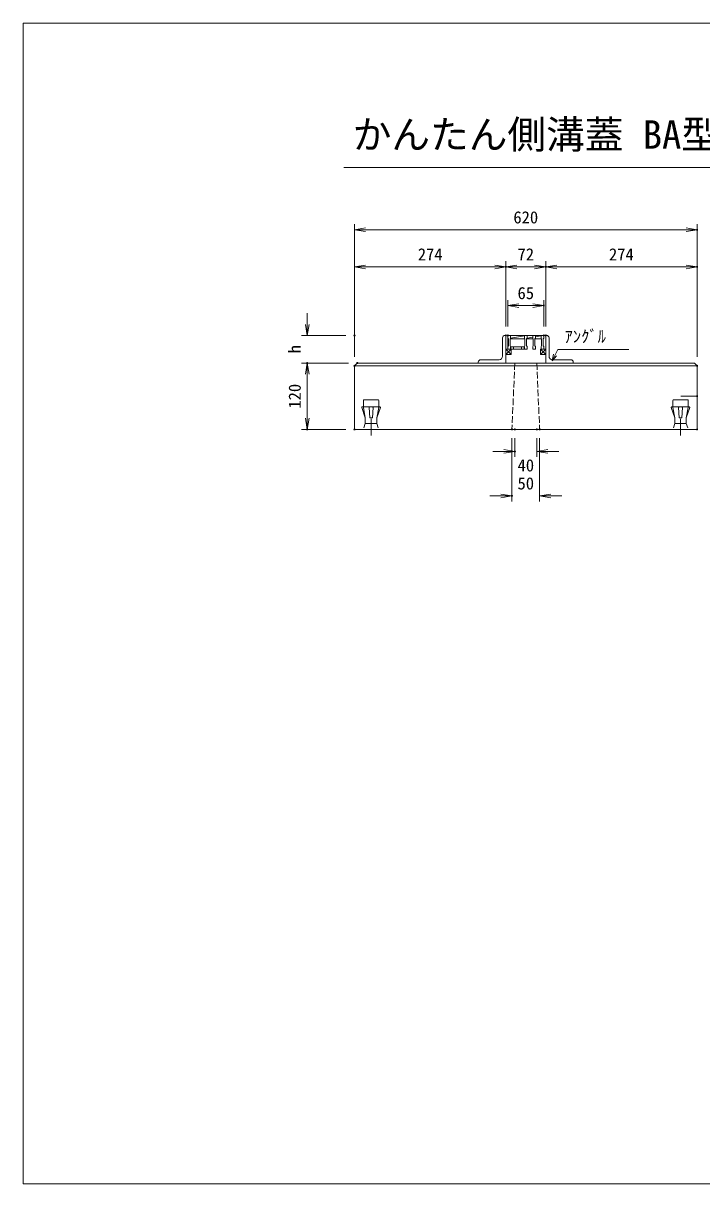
# Model space of a CAD drawing. Units: millimetres, scale not verified. Extents: x 985 to 15835, y 690 to 11190.
# Drawn here: x 985 to 7126, y 690 to 11190 of the extents above; entities that cross this region are included whole.
import ezdxf
from ezdxf.enums import TextEntityAlignment as Align

# ---------------------------------------------------------------- set-up
doc = ezdxf.new("R2010")
doc.units = ezdxf.units.MM
doc.header["$LTSCALE"] = 20
doc.header["$PDMODE"] = 32
doc.header["$PDSIZE"] = 10
doc.linetypes.add('USER1', pattern=[4, 3, -1])
doc.linetypes.add('USER4', pattern=[25.31, 12.7, -6.3, 0.01, -6.3])
for name, color, linetype, lineweight in [('D-STR-DIM（寸法）', 7, 'Continuous', 18), ('D-STR-HTXT（旗揚げ）', 7, 'Continuous', 18), ('D-STR-STR1（構造物）', 7, 'Continuous', 18), ('D-STR（構造物外形線）', 1, 'Continuous', 18), ('D-TTL(外枠）', 2, 'Continuous', 18), ('D-TTL-LINE（枠内）', 2, 'Continuous', 18), ('GR1', 4, 'Continuous', 18)]:
    doc.layers.add(name, color=color, linetype=linetype, lineweight=lineweight)
doc.layers.add('D-STR-TXT（文字）', color=7, linetype='Continuous')
doc.layers.add('D-TTL-TXT（文字）', color=7, linetype='Continuous')
doc.styles.add('ＭＳ ゴシック', font='')
doc.styles.get('ＭＳ ゴシック').set_extended_font_data('MS Gothic')

# ---------------------------------------------------------------- blocks, each defined once
blk = doc.blocks.new('-000-_OPEN')
at = {"color": 7, "linetype": 'Continuous', "lineweight": 9}
for p, q in [((-1, 0.1667), (0, 0)), ((0, 0), (-1, -0.1667)), ((0, 0), (-1, 0))]:
    blk.add_line(p, q, dxfattribs=at)

msp = doc.modelspace()

# ---------------------------------------------------------------- linework, layer by layer
at = {"layer": 'D-STR-DIM（寸法）'}
for p, q in [((3983.46, 8170.39), (3983.46, 9370.72)), ((7083.46, 8170.39), (7083.46, 9370.72)), ((4083.46, 9320.72), (6983.46, 9320.72)), ((3983.46, 8170.39), (3983.46, 9035.68)), ((5353.46, 8445.39), (5353.46, 9035.68)), ((5353.46, 8445.39), (5353.46, 9035.68)), ((5713.46, 8445.39), (5713.46, 9035.68)), ((5713.46, 8445.39), (5713.46, 9035.68)), ((7083.46, 8170.39), (7083.46, 9035.68)), ((4083.46, 8985.68), (5253.46, 8985.68)), ((5453.46, 8985.68), (5613.46, 8985.68)), ((5813.46, 8985.68), (6983.46, 8985.68)), ((5370.96, 8445.39), (5370.96, 8685.78)), ((5470.96, 8635.78), (5595.96, 8635.78)), ((5695.96, 8445.39), (5695.96, 8685.78)), ((3555.13, 8465.39), (3555.13, 8565.39)), ((3903.46, 8365.39), (3505.13, 8365.39)), ((3928.46, 8115.39), (3505.13, 8115.39)), ((3928.46, 8115.39), (3505.13, 8115.39)), ((3555.13, 8015.39), (3555.13, 7615.39)), ((3555.13, 8015.39), (3555.13, 7915.39)), ((3903.46, 7515.39), (3505.13, 7515.39)), ((5408.46, 7435.39), (5408.46, 6863.68)), ((5433.96, 7435.39), (5433.96, 7266.45)), ((5633.46, 7435.39), (5633.46, 7266.45)), ((5658.46, 7435.39), (5658.46, 6863.68)), ((5333.96, 7316.45), (5233.96, 7316.45)), ((5733.46, 7316.45), (5833.46, 7316.45)), ((5308.46, 6913.68), (5208.46, 6913.68)), ((5758.46, 6913.68), (5858.46, 6913.68))]:
    msp.add_line(p, q, dxfattribs=at)
for p in [(7083.46, 9320.72), (5353.46, 8985.68), (5713.46, 8985.68), (7083.46, 8985.68), (5695.96, 8635.78), (3983.46, 8365.39), (5353.46, 8365.39), (5353.46, 8365.39), (5370.96, 8365.39), (5695.96, 8365.39), (5713.46, 8365.39), (5713.46, 8365.39), (3555.13, 8115.39), (3983.46, 8090.39), (3983.46, 8090.39), (4008.46, 8115.39), (4008.46, 8115.39), (7083.46, 8090.39), (7083.46, 8090.39), (7083.46, 7815.39), (3555.13, 7515.39), (3983.46, 7515.39), (5408.46, 7515.39), (5433.96, 7515.39), (5633.46, 7515.39), (5658.46, 7515.39), (7083.46, 7515.39), (5433.96, 7316.45), (5408.46, 6913.68)]:
    msp.add_point(p, dxfattribs=at)
at = {"layer": 'D-STR-HTXT（旗揚げ）'}
for p, q in [((5771.02, 8135.52), (5822.75, 8238.96)), ((5771.02, 8135.52), (5783.05, 8194.3)), ((5822.75, 8238.96), (6467.1, 8238.96)), ((5771.02, 8135.52), (5810.83, 8180.41)), ((5771.02, 8135.52), (5784.44, 8162.35))]:
    msp.add_line(p, q, dxfattribs=at)
at = {"layer": 'D-STR-STR1（構造物）'}
for p, q in [((4063.46, 7718.79), (4063.46, 7776.29)), ((4070.96, 7783.79), (4195.96, 7783.79)), ((4203.46, 7776.29), (4203.46, 7718.79)), ((6863.46, 7718.79), (6863.46, 7776.29)), ((6870.96, 7783.79), (6995.96, 7783.79)), ((7003.46, 7776.29), (7003.46, 7718.79)), ((4080.96, 7618.79), (4049.85, 7714.51)), ((4052.96, 7718.79), (4213.96, 7718.79)), ((4080.96, 7618.79), (4064.23, 7714.36)), ((4120.96, 7618.79), (4116.18, 7714.3)), ((4120.46, 7718.79), (4198.96, 7718.79)), ((4123.96, 7718.79), (4146.46, 7718.79)), ((4150.73, 7714.3), (4145.96, 7618.79)), ((4217.07, 7714.51), (4185.96, 7618.79)), ((4202.68, 7714.36), (4185.96, 7618.79)), ((6880.96, 7618.79), (6849.85, 7714.51)), ((6852.96, 7718.79), (7013.96, 7718.79)), ((6880.96, 7618.79), (6864.23, 7714.36)), ((6920.96, 7618.79), (6916.18, 7714.3)), ((6920.46, 7718.79), (6998.96, 7718.79)), ((6923.96, 7718.79), (6946.46, 7718.79)), ((6950.73, 7714.3), (6945.96, 7618.79)), ((7017.07, 7714.51), (6985.96, 7618.79)), ((7002.68, 7714.36), (6985.96, 7618.79)), ((4080.96, 7568.79), (4068.46, 7528.79)), ((4080.96, 7568.79), (4080.96, 7618.79)), ((4185.96, 7568.79), (4080.96, 7568.79)), ((4145.96, 7618.79), (4120.96, 7618.79)), ((4133.46, 7472.41), (4133.46, 7611.99)), ((4133.46, 7472.41), (4133.46, 7611.99)), ((4133.46, 7472.41), (4133.46, 7611.99)), ((4133.46, 7459), (4133.46, 7598.58)), ((4133.46, 7459), (4133.46, 7598.58)), ((4133.46, 7459), (4133.46, 7598.58)), ((4185.96, 7568.79), (4185.96, 7618.79)), ((4185.96, 7568.79), (4198.46, 7528.79)), ((6880.96, 7568.79), (6868.46, 7528.79)), ((6880.96, 7568.79), (6880.96, 7618.79)), ((6985.96, 7568.79), (6880.96, 7568.79)), ((6945.96, 7618.79), (6920.96, 7618.79)), ((6933.46, 7472.41), (6933.46, 7611.99)), ((6933.46, 7472.41), (6933.46, 7611.99)), ((6933.46, 7472.41), (6933.46, 7611.99)), ((6933.46, 7459), (6933.46, 7598.58)), ((6933.46, 7459), (6933.46, 7598.58)), ((6933.46, 7459), (6933.46, 7598.58)), ((6985.96, 7568.79), (6985.96, 7618.79)), ((6985.96, 7568.79), (6998.46, 7528.79))]:
    msp.add_line(p, q, dxfattribs=at)
at = {"layer": 'D-STR-STR1（構造物）', "linetype": 'USER4'}
msp.add_line((6937.14, 7815.39), (7083.46, 7815.39), dxfattribs=at)
at = {"layer": 'D-STR-STR1（構造物）'}
for centre, radius, start, end in [((4070.96, 7776.29), 7.5, 90, 180), ((4195.96, 7776.29), 7.5, 0, 90), ((6870.96, 7776.29), 7.5, 90, 180), ((6995.96, 7776.29), 7.5, 0, 90), ((4054.35, 7714.51), 4.5, 108.00415, 180), ((4068.73, 7714.36), 4.5, 99.92624, 180), ((4120.68, 7714.3), 4.5, 92.8624, 180), ((4146.23, 7714.3), 4.5, 0, 87.1376), ((4198.18, 7714.36), 4.5, 0, 80.07376), ((4212.57, 7714.51), 4.5, 0, 71.99585), ((6854.35, 7714.51), 4.5, 108.00415, 180), ((6868.73, 7714.36), 4.5, 99.92624, 180), ((6920.68, 7714.3), 4.5, 92.8624, 180), ((6946.23, 7714.3), 4.5, 0, 87.1376), ((6998.18, 7714.36), 4.5, 0, 80.07376), ((7012.57, 7714.51), 4.5, 0, 71.99585)]:
    msp.add_arc(centre, radius, start, end, dxfattribs=at)
at = {"layer": 'D-STR（構造物外形線）'}
for p, q in [((5323.46, 8342.89), (5323.46, 8177.89)), ((5353.46, 8365.39), (5345.96, 8365.39)), ((5353.46, 8115.39), (5353.46, 8365.39)), ((5713.46, 8115.39), (5713.46, 8365.39)), ((5713.46, 8365.39), (5720.96, 8365.39)), ((5743.46, 8342.89), (5743.46, 8177.89)), ((5353.46, 8240.39), (5401.06, 8192.79)), ((5401.06, 8240.39), (5353.46, 8192.79)), ((5353.46, 8240.39), (5353.46, 8192.79)), ((5401.06, 8240.39), (5353.46, 8240.39)), ((5353.46, 8192.79), (5401.06, 8192.79)), ((5401.06, 8192.79), (5401.06, 8240.39)), ((5665.86, 8240.39), (5713.46, 8192.79)), ((5713.46, 8240.39), (5665.86, 8192.79)), ((5665.86, 8240.39), (5665.86, 8192.79)), ((5713.46, 8240.39), (5665.86, 8240.39)), ((5665.86, 8192.79), (5713.46, 8192.79)), ((5713.46, 8192.79), (5713.46, 8240.39)), ((4008.46, 8115.39), (3983.46, 8090.39)), ((7083.46, 8090.39), (3983.46, 8090.39)), ((3983.46, 7515.39), (3983.46, 8090.39)), ((4008.46, 8115.39), (7058.46, 8115.39)), ((5103.46, 8115.39), (5103.46, 8122.89)), ((5353.46, 8115.39), (5103.46, 8115.39)), ((5290.96, 8145.39), (5125.96, 8145.39)), ((5713.46, 8115.39), (5963.46, 8115.39)), ((5775.96, 8145.39), (5940.96, 8145.39)), ((5963.46, 8115.39), (5963.46, 8122.89)), ((7083.46, 8090.39), (7058.46, 8115.39)), ((7083.46, 7515.39), (7083.46, 8090.39)), ((3983.46, 7515.39), (7083.46, 7515.39))]:
    msp.add_line(p, q, dxfattribs=at)
at = {"layer": 'D-STR（構造物外形線）', "linetype": 'USER1'}
for p, q in [((5433.46, 8115.39), (5408.46, 7515.39)), ((5633.46, 8115.39), (5658.46, 7515.39))]:
    msp.add_line(p, q, dxfattribs=at)
at = {"layer": 'D-STR（構造物外形線）'}
for centre, radius, start, end in [((5345.96, 8342.89), 22.5, 90, 180), ((5720.96, 8342.89), 22.5, 0, 90), ((5125.96, 8122.89), 22.5, 90, 180), ((5290.96, 8177.89), 32.5, 270, 0), ((5775.96, 8177.89), 32.5, 180, 270), ((5940.96, 8122.89), 22.5, 0, 90)]:
    msp.add_arc(centre, radius, start, end, dxfattribs=at)
at = {"layer": 'D-TTL(外枠）'}
for p, q in [((15835.42, 11189.97), (985.42, 11189.97)), ((985.42, 11189.97), (15835.42, 11189.97)), ((985.42, 11189.97), (985.42, 689.97)), ((15835.42, 689.97), (985.42, 689.97))]:
    msp.add_line(p, q, dxfattribs=at)
at = {"layer": 'D-TTL-LINE（枠内）'}
msp.add_line((3887.52, 9883.62), (12928, 9883.62), dxfattribs=at)
at = {"layer": 'GR1'}
for p, q in [((5695.96, 8365.39), (5370.96, 8365.39)), ((5370.96, 8340.39), (5370.96, 8365.39)), ((5370.96, 8365.39), (5370.96, 8240.39)), ((5370.96, 8340.39), (5375.96, 8335.39)), ((5375.96, 8270.39), (5375.96, 8335.39)), ((5395.96, 8340.39), (5390.96, 8335.39)), ((5390.96, 8335.39), (5525.96, 8335.39)), ((5390.96, 8270.39), (5390.96, 8335.39)), ((5395.96, 8340.39), (5395.96, 8365.39)), ((5520.96, 8361.1), (5395.96, 8339.67)), ((5520.96, 8340.39), (5520.96, 8365.39)), ((5520.96, 8340.39), (5525.96, 8335.39)), ((5525.96, 8270.39), (5525.96, 8335.39)), ((5545.96, 8340.39), (5540.96, 8335.39)), ((5540.96, 8270.39), (5540.96, 8335.39)), ((5540.96, 8335.39), (5600.96, 8335.39)), ((5545.96, 8340.39), (5545.96, 8365.39)), ((5595.96, 8348.25), (5545.96, 8339.67)), ((5595.96, 8340.39), (5595.96, 8365.39)), ((5595.96, 8340.39), (5600.96, 8335.39)), ((5600.96, 8270.39), (5600.96, 8335.39)), ((5620.96, 8340.39), (5615.96, 8335.39)), ((5615.96, 8335.39), (5675.96, 8335.39)), ((5615.96, 8270.39), (5615.96, 8335.39)), ((5620.96, 8340.39), (5620.96, 8365.39)), ((5670.96, 8361.1), (5620.96, 8352.53)), ((5670.96, 8340.39), (5670.96, 8365.39)), ((5670.96, 8340.39), (5675.96, 8335.39)), ((5675.96, 8270.39), (5675.96, 8335.39)), ((5695.96, 8340.39), (5690.96, 8335.39)), ((5690.96, 8270.39), (5690.96, 8335.39)), ((5695.96, 8340.39), (5695.96, 8365.39)), ((5375.96, 8270.39), (5370.96, 8265.39)), ((5370.96, 8240.39), (5370.96, 8265.39)), ((5370.96, 8240.39), (5395.96, 8240.39)), ((5390.96, 8270.39), (5395.96, 8265.39)), ((5395.96, 8240.39), (5395.96, 8265.39)), ((5518.46, 8262.89), (5398.46, 8262.89)), ((5398.46, 8262.89), (5398.46, 8240.39)), ((5518.46, 8240.39), (5398.46, 8240.39)), ((5518.46, 8262.89), (5518.46, 8240.39)), ((5525.96, 8270.39), (5520.96, 8265.39)), ((5520.96, 8240.39), (5520.96, 8265.39)), ((5520.96, 8240.39), (5545.96, 8240.39)), ((5540.96, 8270.39), (5545.96, 8265.39)), ((5545.96, 8240.39), (5545.96, 8265.39)), ((5600.96, 8270.39), (5595.96, 8265.39)), ((5595.96, 8240.39), (5595.96, 8265.39)), ((5595.96, 8240.39), (5620.96, 8240.39)), ((5615.96, 8270.39), (5620.96, 8265.39)), ((5620.96, 8240.39), (5620.96, 8265.39)), ((5675.96, 8270.39), (5670.96, 8265.39)), ((5670.96, 8240.39), (5670.96, 8265.39)), ((5670.96, 8240.39), (5695.96, 8240.39)), ((5690.96, 8270.39), (5695.96, 8265.39)), ((5695.96, 8240.39), (5695.96, 8265.39))]:
    msp.add_line(p, q, dxfattribs=at)
at = {"layer": 'GR1', "linetype": 'USER1'}
for p, q in [((5423.46, 8262.89), (5423.46, 8240.39)), ((5493.46, 8262.89), (5493.46, 8240.39))]:
    msp.add_line(p, q, dxfattribs=at)

# ---------------------------------------------------------------- block references
at = {"layer": 'D-STR-DIM（寸法）', "xscale": 100, "yscale": 100}
for p, rotation in [((3983.46, 9320.72), 180), ((3983.46, 8985.68), 180), ((5353.46, 8985.68), 180), ((5713.46, 8985.68), 180), ((5370.96, 8635.78), 180), ((3555.13, 8365.39), 270), ((3555.13, 8115.39), 90), ((3555.13, 8115.39), 90), ((3555.13, 7515.39), 270), ((5633.46, 7316.45), 180), ((5658.46, 6913.68), 180)]:
    msp.add_blockref('-000-_OPEN', p, dxfattribs=dict(at, rotation=rotation))
for p in [(7083.46, 9320.72), (5353.46, 8985.68), (5713.46, 8985.68), (7083.46, 8985.68), (5695.96, 8635.78), (5433.96, 7316.45), (5408.46, 6913.68)]:
    msp.add_blockref('-000-_OPEN', p, dxfattribs=at)

# ---------------------------------------------------------------- texts
at = {"layer": 'D-STR-DIM（寸法）', "style": 'ＭＳ ゴシック'}
for s, p in [('620', (5420.96, 9345.72)), ('274', (4555.96, 9010.68)), ('72', (5458.46, 9010.68)), ('274', (6285.96, 9010.68)), ('65', (5458.46, 8660.78)), ('40', (5458.71, 7101.81)), ('50', (5458.46, 6938.68))]:
    msp.add_text(s, height=110, dxfattribs=at).set_placement(p, align=Align.BOTTOM_LEFT)
for s, p in [('h', (3530.13, 8202.89)), ('120', (3530.13, 7702.89))]:
    msp.add_text(s, height=110, rotation=90, dxfattribs=at).set_placement(p, align=Align.BOTTOM_LEFT)
at = {"layer": 'D-STR-TXT（文字）', "style": 'ＭＳ ゴシック'}
msp.add_text('ｱﾝｸﾞﾙ', height=110, dxfattribs=at).set_placement((5883.84, 8268.08), align=Align.BOTTOM_LEFT)
at = {"layer": 'D-TTL-TXT（文字）', "style": 'ＭＳ ゴシック'}
msp.add_text('かんたん側溝蓋 BA型 （嵩上げタイプ）500', height=256.6, dxfattribs=at).set_placement((3967.04, 9977.82), align=Align.BOTTOM_LEFT)

doc.saveas('drawing.dxf')
